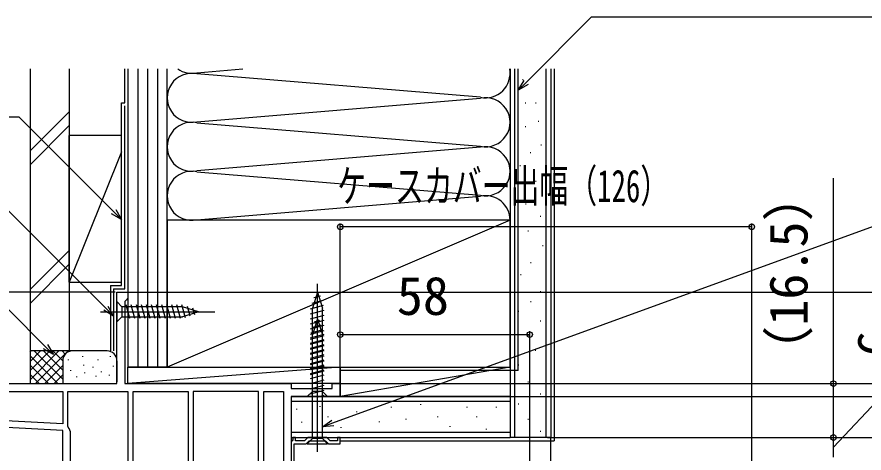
# Model space of a CAD drawing. Units: millimetres, scale not verified. Extents: x -700 to 700, y -1043 to 1036.
# Drawn here: x -494 to -234.6, y 691.2 to 824.8 of the extents above; entities that cross this region are included whole.
import ezdxf
from ezdxf.enums import TextEntityAlignment as Align

# ---------------------------------------------------------------- set-up
doc = ezdxf.new("R2010")
doc.units = ezdxf.units.MM
doc.header["$LTSCALE"] = 6
for name, color, linetype in [('0-2_YKK_11', 7, 'Continuous'), ('0-5_YKK_13', 4, 'Continuous'), ('0-7_YKK_D', 6, 'Continuous'), ('0-9_YSS_K', 3, 'Continuous'), ('0-A_YSS_KE', 3, 'Continuous')]:
    doc.layers.add(name, color=color, linetype=linetype)
doc.styles.add('ＭＳ ゴシック', font='')
doc.styles.get('ＭＳ ゴシック').set_extended_font_data('MS Gothic')

msp = doc.modelspace()

# ---------------------------------------------------------------- linework, layer by layer
at = {"layer": '0-2_YKK_11'}
for points in [[(-524, 712.496), (-463.4, 712.496), (-463.4, 740.496), (-460, 740.496), (-460, 738.596), (-460.5, 738.096), (-461, 737.596), (-461, 712.496), (-410, 712.496), (-410, 710.996), (-397.5, 710.996), (-397.5, 712.496), (-395, 712.496), (-395, 708.496), (-410, 708.496)], [(-478.282, 699.131), (-478.4, 699.454), (-478.4, 710.096), (-460, 710.096)], [(-460, 710.096), (-460, 672.896), (-463.1, 672.896), (-463.1, 676.796)], [(-420, 677.096), (-420, 710.096), (-440, 710.096), (-440, 677.096), (-438.6, 677.096)], [(-410, 708.496), (-410, 644.496), (-411.8, 644.496), (-411.8, 646.496), (-420, 646.496), (-420, 649.796)], [(-473.785, 671.67), (-472.793, 677.296), (-477.6, 677.296), (-477.6, 671.94), (-477.058, 671.072), (-477.377, 670.496), (-480, 670.496), (-480, 698.138), (-524.052, 700.446)], [(-466, 679.696), (-477.6, 679.696), (-477.6, 697.263)], [(-406.1, 680.796), (-406.1, 686.196), (-406.9, 686.196), (-407.381, 680.696), (-409.1, 680.696), (-409.1, 694.096), (-405.4, 694.096), (-404.5, 694.996), (-399.5, 694.996), (-398.6, 694.096), (-395, 694.096), (-395, 695.996), (-395.8, 695.996), (-395.8, 694.996), (-398.086, 694.996), (-399.086, 695.996), (-404.914, 695.996), (-405.914, 694.996), (-408.7, 694.996), (-408.7, 695.996), (-409.5, 695.996), (-409.5, 695.288), (-409.75, 694.992), (-410, 694.696)], [(-410, 694.696), (-410, 679.796), (-407.1, 679.796)]]:
    msp.add_lwpolyline(points, dxfattribs=at)
for points in [[(-480, 700.14), (-522.6, 702.373), (-522.6, 710.096), (-480, 710.096)], [(-441.6, 710.096), (-441.6, 672.896), (-458.4, 672.896), (-458.4, 710.096)], [(-418.4, 672.096), (-418.4, 710.096), (-412.4, 710.096), (-412.4, 672.096)]]:
    msp.add_lwpolyline(points, close=True, dxfattribs=at)
msp.add_arc((-480.5, 697.263), 2.9, 359.99999, 40.11919, dxfattribs=at)
at = {"layer": '0-5_YKK_13'}
for p, q in [((-402, 705.996), (-402.001, 742.996)), ((-402, 705.996), (-402.001, 742.996)), ((-402.001, 740.496), (-403.55, 735.58)), ((-402.001, 740.496), (-403.55, 735.58)), ((-403.112, 738.8), (-401.062, 739.349)), ((-403.112, 738.8), (-401.062, 739.349)), ((-402.001, 740.496), (-400.45, 735.58)), ((-402.001, 740.496), (-400.45, 735.58)), ((-402.001, 740.496), (-400.45, 735.58)), ((-402.001, 740.496), (-400.45, 735.58)), ((-463.4, 737.59), (-463.4, 731.39)), ((-463.4, 737.59), (-461.85, 736.04)), ((-403.647, 737.104), (-400.611, 737.917)), ((-403.647, 737.104), (-400.611, 737.917)), ((-468.4, 734.49), (-433.4, 734.49)), ((-443.316, 736.04), (-461.85, 736.04)), ((-461.85, 736.04), (-461.85, 732.94)), ((-459.424, 732.39), (-460.549, 736.59)), ((-457.871, 732.39), (-458.996, 736.59)), ((-456.318, 732.39), (-457.443, 736.59)), ((-454.765, 732.39), (-455.89, 736.59)), ((-453.212, 732.39), (-454.337, 736.59)), ((-451.659, 732.39), (-452.784, 736.59)), ((-450.106, 732.39), (-451.232, 736.59)), ((-448.553, 732.39), (-449.679, 736.59)), ((-447, 732.39), (-448.126, 736.59)), ((-445.447, 732.39), (-446.573, 736.59)), ((-443.894, 732.39), (-445.02, 736.59)), ((-442.411, 732.648), (-443.467, 736.59)), ((-438.4, 734.49), (-443.316, 736.04)), ((-438.4, 734.49), (-443.316, 732.94)), ((-440.979, 733.1), (-441.793, 736.136)), ((-439.547, 733.551), (-440.096, 735.601)), ((-404.1, 735.429), (-400.159, 736.485)), ((-404.1, 735.429), (-400.159, 736.485)), ((-404.1, 733.876), (-399.9, 735.002)), ((-404.1, 733.876), (-399.9, 735.002)), ((-403.55, 710.046), (-403.55, 735.58)), ((-403.55, 710.046), (-403.55, 735.58)), ((-400.45, 710.046), (-400.45, 735.58)), ((-400.45, 710.046), (-400.45, 735.58)), ((-463.4, 731.39), (-461.85, 732.94)), ((-461.85, 732.94), (-443.316, 732.94)), ((-404.1, 732.323), (-399.9, 733.449)), ((-404.1, 732.324), (-399.9, 733.449)), ((-404.1, 730.77), (-399.9, 731.896)), ((-404.1, 730.771), (-399.9, 731.896)), ((-402, 732.346), (-403.55, 727.43)), ((-402.861, 731.443), (-401.273, 731.869)), ((-402, 691.596), (-402, 733.628)), ((-402, 732.346), (-400.45, 727.43)), ((-404.1, 729.217), (-399.9, 730.343)), ((-404.1, 729.218), (-399.9, 730.343)), ((-403.931, 728.051), (-400.37, 729.005)), ((-403.396, 729.747), (-400.821, 730.437)), ((-404.1, 727.665), (-399.9, 728.79)), ((-404.1, 727.665), (-399.9, 728.79)), ((-404.1, 726.452), (-399.9, 727.578)), ((-404.1, 726.112), (-399.9, 727.237)), ((-404.1, 726.112), (-399.9, 727.237)), ((-403.55, 695.646), (-403.55, 727.43)), ((-400.45, 695.646), (-400.45, 727.43)), ((-404.1, 724.9), (-399.9, 726.025)), ((-404.1, 724.559), (-399.9, 725.684)), ((-404.1, 724.559), (-399.9, 725.684)), ((-404.1, 723.347), (-399.9, 724.472)), ((-404.1, 723.006), (-399.9, 724.131)), ((-404.1, 723.006), (-399.9, 724.131)), ((-404.1, 721.794), (-399.9, 722.919)), ((-404.1, 721.453), (-399.9, 722.579)), ((-404.1, 721.453), (-399.9, 722.578)), ((-404.1, 720.241), (-399.9, 721.366)), ((-404.1, 719.9), (-399.9, 721.026)), ((-404.1, 719.9), (-399.9, 721.025)), ((-404.1, 718.688), (-399.9, 719.813)), ((-404.1, 718.347), (-399.9, 719.473)), ((-404.1, 718.347), (-399.9, 719.472)), ((-404.1, 717.135), (-399.9, 718.26)), ((-404.1, 716.794), (-399.9, 717.92)), ((-404.1, 716.794), (-399.9, 717.92)), ((-404.1, 715.582), (-399.9, 716.707)), ((-404.1, 715.241), (-399.9, 716.367)), ((-404.1, 715.241), (-399.9, 716.367)), ((-404.1, 714.029), (-399.9, 715.155)), ((-404.1, 712.476), (-399.9, 713.602)), ((-404.1, 710.923), (-399.9, 712.049)), ((-405.1, 708.496), (-403.55, 710.046)), ((-405.1, 708.496), (-403.55, 710.046)), ((-404.1, 709.37), (-399.9, 710.496)), ((-402.127, 708.346), (-399.9, 708.943)), ((-405.1, 694.096), (-403.55, 695.646))]:
    msp.add_line(p, q, dxfattribs=at)
for points in [[(-405.1, 708.496), (-398.9, 708.496), (-400.45, 710.046), (-403.55, 710.046)], [(-405.1, 708.496), (-398.9, 708.496), (-400.45, 710.046), (-403.55, 710.046)], [(-405.1, 694.096), (-398.9, 694.096), (-400.45, 695.646), (-403.55, 695.646)]]:
    msp.add_lwpolyline(points, dxfattribs=at)
at = {"layer": '0-7_YKK_D'}
for p, q in [((-395, 712.996), (-395, 761.496)), ((-269, 760.496), (-395, 760.496)), ((-269, 643.696), (-269, 761.496)), ((-463.9, 740.496), (-626, 740.496)), ((-460.7, 740.496), (-143, 740.496)), ((-395, 712.996), (-395, 728.496)), ((-395, 727.496), (-337, 727.496)), ((-337, 685.749), (-337, 728.496)), ((-395.25, 712.496), (-143, 712.496)), ((-395.25, 712.496), (-143, 712.496)), ((-394.5, 712.496), (-243, 712.496)), ((-394, 712.496), (-168, 712.496)), ((-393, 712.496), (-193, 712.496)), ((-394.5, 708.496), (-193, 708.496)), ((-331.5, 695.996), (-118, 695.996)), ((-329.5, 695.996), (-243, 695.996)), ((-329.5, 695.996), (-243, 695.996)), ((-244, 689.996), (-244, 695.996))]:
    msp.add_line(p, q, dxfattribs=at)
for points in [[(-340.5, 802.29), (-338.096, 804.694), (-318.037, 824.753), (-156.604, 824.753)], [(-337.452, 804.05), (-340.5, 802.29), (-338.74, 805.338)], [(-462, 762.743), (-464.404, 765.148), (-493.358, 794.101), (-637.899, 794.101)], [(-244, 695.996), (-244, 712.496), (-244, 775.351)], [(-464.4, 733.179), (-466.804, 735.583), (-500.013, 768.792), (-619.079, 768.792)], [(-463.76, 765.792), (-462, 762.743), (-465.048, 764.503)], [(-400.45, 699.292), (-397.255, 700.455), (-231.767, 760.688), (-93.68, 760.688)], [(-482.857, 721.364), (-485.261, 723.768), (-507.85, 746.357), (-621.441, 746.357)], [(-466.16, 736.227), (-464.4, 733.179), (-467.448, 734.939)], [(-244, 692.996), (-219, 719.558), (-219, 733.649)], [(-484.617, 724.412), (-482.857, 721.364), (-485.905, 723.124)], [(-396.944, 699.599), (-400.45, 699.292), (-397.567, 701.311)]]:
    msp.add_lwpolyline(points, dxfattribs=at)
for centre in [(-395, 760.496), (-269, 760.496), (-395, 727.496), (-337, 727.496), (-244, 712.496), (-244, 695.996), (-244, 695.996)]:
    msp.add_circle(centre, 0.85, dxfattribs=at)
at = {"layer": '0-9_YSS_K'}
for p, q in [((-460, 808.819), (-460, 717.496)), ((-457, 808.819), (-457, 717.496)), ((-454, 808.819), (-454, 717.496)), ((-451, 808.819), (-451, 717.496)), ((-448, 762.496), (-448, 808.819)), ((-448, 717.496), (-448, 808.819)), ((-438.968, 807.654), (-424.873, 808.819)), ((-352.032, 800.154), (-438.968, 807.338)), ((-343, 808.819), (-343, 762.496)), ((-341.5, 695.996), (-341.5, 808.819)), ((-332, 695.996), (-332, 808.819)), ((-329.5, 808.819), (-329.5, 694.996)), ((-339.219, 805.64), (-339.019, 805.64)), ((-438.968, 792.654), (-352.032, 799.838)), ((-338.418, 798.437), (-338.218, 798.437)), ((-335.217, 798.437), (-335.017, 798.437)), ((-490, 783.707), (-478, 795.707)), ((-490, 779.465), (-478, 791.465)), ((-438.968, 792.338), (-352.032, 785.154)), ((-338.418, 791.235), (-338.218, 791.235)), ((-334.417, 792.835), (-334.217, 792.835)), ((-462, 788.496), (-478, 788.496)), ((-478, 743.496), (-478, 788.496)), ((-460, 788.496), (-460, 743.496)), ((-462, 783.496), (-478, 743.496)), ((-352.032, 784.838), (-438.968, 777.654)), ((-333.616, 785.632), (-333.416, 785.632)), ((-336.818, 783.231), (-336.618, 783.231)), ((-340.019, 779.23), (-339.819, 779.23)), ((-438.968, 777.338), (-352.032, 770.154)), ((-335.217, 774.428), (-335.017, 774.428)), ((-438.968, 762.654), (-352.032, 769.838)), ((-338.277, 767.497), (-338.077, 767.497)), ((-333.801, 763.767), (-333.601, 763.767)), ((-343, 762.496), (-448, 717.496)), ((-337.531, 759.291), (-337.331, 759.291)), ((-333.055, 754.815), (-332.855, 754.815)), ((-478, 753.281), (-490, 741.281)), ((-490, 737.038), (-478, 749.038)), ((-336.785, 749.593), (-336.585, 749.593)), ((-339.769, 745.864), (-339.569, 745.864)), ((-478, 743.496), (-462, 743.496)), ((-333.801, 740.642), (-333.601, 740.642)), ((-336.785, 737.658), (-336.585, 737.658)), ((-340.515, 734.674), (-340.315, 734.674)), ((-333.801, 731.69), (-333.601, 731.69)), ((-337.531, 727.214), (-337.331, 727.214)), ((-490, 722.496), (-490, 712.496)), ((-477, 722.496), (-490, 722.496)), ((-490, 713.638), (-481.142, 722.496)), ((-490, 716.467), (-483.971, 722.496)), ((-490, 719.295), (-486.799, 722.496)), ((-490, 722.123), (-489.627, 722.496)), ((-488.686, 722.496), (-480, 713.81)), ((-488.314, 712.496), (-478.314, 722.496)), ((-485.858, 722.496), (-480, 716.638)), ((-483.029, 722.496), (-480, 719.467)), ((-480.201, 722.496), (-479.22, 721.514)), ((-477.373, 722.496), (-477.352, 722.475)), ((-466.4, 722.496), (-477, 722.496)), ((-335.293, 722.738), (-335.093, 722.738)), ((-490, 720.981), (-481.515, 712.496)), ((-480, 719.496), (-480, 712.496)), ((-478.172, 719.691), (-478.172, 719.891)), ((-473.833, 720.692), (-473.833, 720.892)), ((-469.159, 719.691), (-469.159, 719.891)), ((-465.318, 720.692), (-465.318, 720.892)), ((-463.4, 719.496), (-463.4, 712.996)), ((-490, 718.153), (-484.343, 712.496)), ((-485.485, 712.496), (-480, 717.981)), ((-477.505, 716.353), (-477.505, 716.553)), ((-473.499, 718.022), (-473.499, 718.222)), ((-470.706, 717.419), (-470.706, 717.619)), ((-468.158, 716.019), (-468.158, 716.219)), ((-464.486, 717.688), (-464.486, 717.888)), ((-395, 717.496), (-460, 712.496)), ((-448, 717.496), (-460, 717.496)), ((-343, 717.496), (-395, 708.496)), ((-340.515, 718.262), (-340.315, 718.262)), ((-490, 715.324), (-487.172, 712.496)), ((-482.657, 712.496), (-479.982, 715.171)), ((-475.674, 714.497), (-475.674, 714.697)), ((-473.165, 715.685), (-473.165, 715.885)), ((-469.745, 714.712), (-469.745, 714.912)), ((-465.651, 715.016), (-465.651, 715.216)), ((-337.531, 713.04), (-337.331, 713.04)), ((-333.801, 709.31), (-333.601, 709.31)), ((-343, 706.996), (-410, 706.996)), ((-401.136, 705.38), (-401.136, 705.58)), ((-370.319, 705.941), (-370.319, 706.141)), ((-340.515, 706.326), (-340.315, 706.326)), ((-408.339, 704.579), (-408.339, 704.779)), ((-389.932, 703.779), (-389.932, 703.979)), ((-379.271, 705.195), (-379.271, 705.395)), ((-356.146, 705.195), (-356.146, 705.395)), ((-347.194, 705.195), (-347.194, 705.395)), ((-406.739, 700.578), (-406.739, 700.778)), ((-398.736, 702.178), (-398.736, 702.378)), ((-383.001, 700.719), (-383.001, 700.919)), ((-374.795, 701.465), (-374.795, 701.665)), ((-365.098, 702.211), (-365.098, 702.411)), ((-353.162, 702.211), (-353.162, 702.411)), ((-337.531, 701.605), (-337.331, 701.605)), ((-394.734, 698.977), (-394.734, 699.177)), ((-361.368, 699.227), (-361.368, 699.427)), ((-350.178, 698.481), (-350.178, 698.681)), ((-333.801, 697.875), (-333.601, 697.875)), ((-343, 697.496), (-410, 697.496)), ((-330.5, 497.996), (-330.5, 695.996)), ((-395, 694.996), (-329.5, 694.996))]:
    msp.add_line(p, q, dxfattribs=at)
for points in [[(-395, 712.496), (-460, 712.496), (-460, 717.496), (-395, 717.496)], [(-395, 717.496), (-343, 717.496), (-343, 708.496), (-395, 708.496)]]:
    msp.add_lwpolyline(points, close=True, dxfattribs=at)
for centre, radius, start, end in [((-440.5, 799.996), 7.5, 78.21649, 281.78353), ((-440.5, 814.996), 7.5, 235.4491, 281.78353), ((-350.5, 807.496), 7.5, 258.21646, 10.15881), ((-350.5, 792.496), 7.5, 258.21646, 101.78354), ((-440.5, 784.996), 7.5, 78.21649, 281.78353), ((-350.5, 777.496), 7.5, 258.21646, 101.78354), ((-440.5, 769.996), 7.5, 78.21649, 281.78353), ((-350.5, 762.496), 7.5, 0, 101.78354), ((-477, 719.496), 3, 90, 180), ((-466.4, 719.496), 3, 0, 90)]:
    msp.add_arc(centre, radius, start, end, dxfattribs=at)
at = {"layer": '0-A_YSS_KE'}
for p, q in [((-490, 808.819), (-490, 722.496)), ((-478, 808.819), (-478, 722.496)), ((-343, 808.819), (-343, 695.996)), ((-340.5, 716.496), (-340.5, 808.819)), ((-465.4, 742.496), (-465.4, 722.496)), ((-464.4, 741.496), (-464.4, 722.496)), ((-478, 722.496), (-490, 722.496)), ((-340.5, 716.496), (-395, 716.496)), ((-410, 695.996), (-343, 695.996))]:
    msp.add_line(p, q, dxfattribs=at)
for points in [[(-465.4, 742.496), (-462, 742.496), (-462, 798.496), (-461, 798.496), (-461, 808.819)], [(-330.5, 808.819), (-330.5, 695.996), (-343, 695.996)], [(-464.4, 741.496), (-461, 741.496), (-461, 797.496)], [(-410, 708.496), (-343, 708.496), (-343, 695.996)]]:
    msp.add_lwpolyline(points, dxfattribs=at)
msp.add_lwpolyline([(-448, 762.496), (-448, 717.496), (-343, 717.496), (-343, 762.496)], close=True, dxfattribs=at)

# ---------------------------------------------------------------- texts
at = {"layer": '0-7_YKK_D', "style": 'ＭＳ ゴシック', "width": 0.65}
msp.add_text('ケースカバー出幅（126）', height=9.971, dxfattribs=at).set_placement((-395.914, 765.053), align=Align.BOTTOM_LEFT)
at = {"layer": '0-7_YKK_D', "style": 'ＭＳ ゴシック'}
for s, p in [('（16.5）', (-248.409, 714.214)), ('6', (-221.5, 720.785))]:
    msp.add_text(s, height=11.73, rotation=90, dxfattribs=at).set_placement(p, align=Align.BOTTOM_LEFT)
msp.add_text('58', height=11.73, dxfattribs=at).set_placement((-377.682, 729.996), align=Align.BOTTOM_LEFT)

doc.saveas('drawing.dxf')
